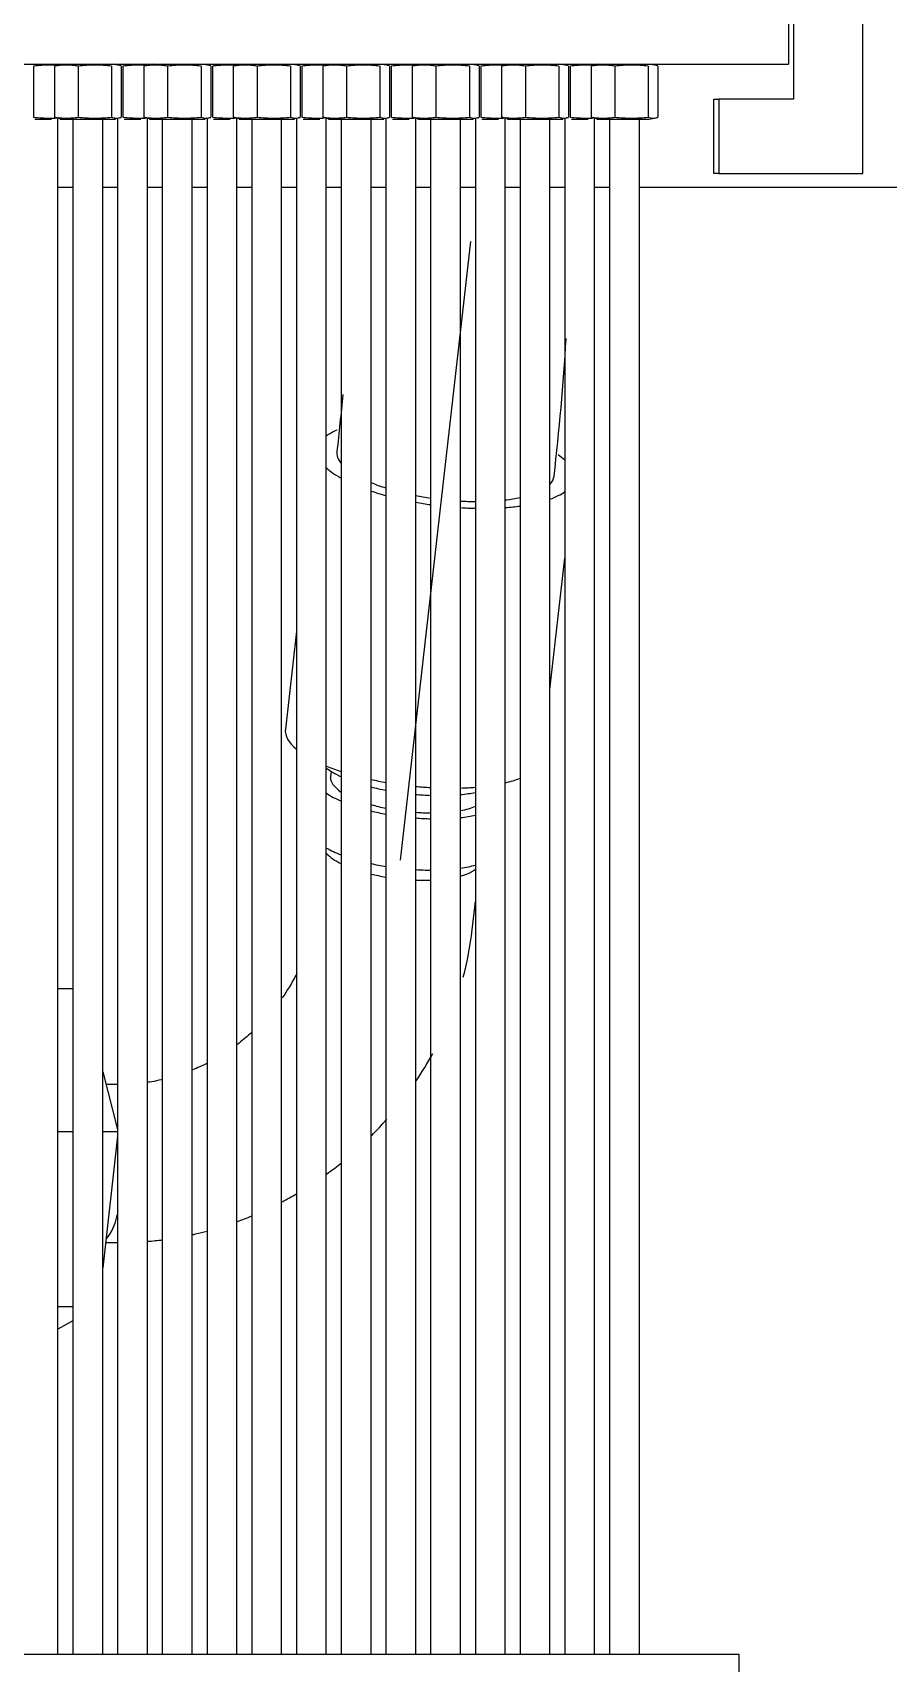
# Model space of a CAD drawing. Header units: millimetres. Extents: x 0 to 1189, y 0 to 841.
# Drawn here: x 1010.16 to 1021.64, y 662.76 to 684.64 of the extents above; entities that cross this region are included whole.
import ezdxf

# ---------------------------------------------------------------- set-up
doc = ezdxf.new("R2010")
doc.units = ezdxf.units.MM
doc.layers.add('2', color=7, linetype='CONTINUOUS', true_color=0xffffff)
doc.layers.add('205', color=7, linetype='CONTINUOUS', true_color=0xffffff)

msp = doc.modelspace()

# ---------------------------------------------------------------- linework, layer by layer
at = {"layer": '2', "color": 51, "linetype": 'Continuous'}
msp.add_line((1015.098, 673.536), (1016.039, 681.842), dxfattribs=at)
at = {"layer": '2', "color": 60, "linetype": 'Continuous'}
for p, q in [((1017.102, 675.827), (1017.302, 677.592)), ((1013.702, 676.611), (1013.553, 675.296)), ((1014.167, 674.731), (1014.158, 674.657)), ((1014.102, 673.631), (1014.108, 673.625)), ((1016.084, 673.402), (1016.102, 673.415)), ((1016.059, 672.603), (1016.102, 672.982)), ((1010.502, 671.816), (1010.702, 671.816)), ((1011.102, 670.699), (1011.302, 669.924)), ((1011.302, 670.528), (1011.146, 670.528)), ((1010.502, 669.896), (1010.702, 669.896)), ((1011.102, 669.896), (1011.302, 669.896)), ((1011.302, 669.833), (1011.102, 668.068)), ((1011.141, 668.408), (1011.302, 668.408)), ((1011.146, 668.451), (1011.158, 668.465)), ((1010.502, 667.547), (1010.702, 667.547)), ((1010.702, 667.355), (1010.502, 667.243))]:
    msp.add_line(p, q, dxfattribs=at)
for centre, major_axis, ratio, start_param, end_param in [((1015.701, 678.856), (-1.722, 0.195), 0.327419, 5.759686, 5.937579), ((1015.701, 678.856), (-1.722, 0.195), 0.327419, 3.557626, 3.681915), ((1015.701, 678.856), (-1.722, 0.195), 0.327419, 0.419862, 0.660979), ((1015.701, 678.856), (-1.722, 0.195), 0.327419, 0.989767, 1.126033), ((1015.701, 678.856), (-1.722, 0.195), 0.327419, 2.557126, 2.799618), ((1015.701, 678.856), (-1.722, 0.195), 0.327419, 1.374415, 1.492323), ((1015.701, 678.856), (-1.722, 0.195), 0.327419, 1.724801, 1.842807), ((1015.701, 678.856), (-1.722, 0.195), 0.327419, 2.091288, 2.227652), ((1015.275, 675.101), (-1.722, 0.195), 0.327419, 0.000067, 0.457758), ((1015.275, 675.101), (-1.722, 0.195), 0.327419, 0.859096, 1.007831), ((1015.247, 674.85), (-1.282, 0.145), 0.327419, 0.504882, 0.779771), ((1015.212, 674.537), (-1.053, 0.119), 0.327419, 0.000067, 0.567026), ((1015.275, 675.101), (-1.722, 0.195), 0.327419, 1.268878, 1.389632), ((1015.247, 674.85), (-1.282, 0.145), 0.327419, 1.169132, 1.335735), ((1015.275, 675.101), (-1.722, 0.195), 0.327419, 1.623386, 1.739724), ((1015.275, 675.101), (-1.722, 0.195), 0.327419, 1.979957, 2.108075), ((1015.275, 675.101), (-1.722, 0.195), 0.327419, 2.399851, 2.583045), ((1015.212, 674.537), (-1.282, 0.145), 0.327419, 0.562902, 0.819826), ((1015.212, 674.537), (-1.053, 0.119), 0.327419, 1.103453, 1.309915), ((1015.247, 674.85), (-1.282, 0.145), 0.327419, 1.650777, 1.808053), ((1015.247, 674.85), (-1.282, 0.145), 0.327419, 2.143909, 2.33751), ((1015.212, 674.537), (-1.053, 0.119), 0.327419, 2.322293, 2.614265), ((1015.212, 674.537), (-1.282, 0.145), 0.327419, 1.199468, 1.364303), ((1015.212, 674.537), (-1.053, 0.119), 0.327419, 1.693876, 1.887084), ((1015.212, 674.537), (-1.282, 0.145), 0.327419, 1.678463, 1.836328), ((1015.212, 674.537), (-1.282, 0.145), 0.327419, 2.176307, 2.375307), ((1015.134, 673.849), (-1.282, 0.145), 0.327419, 0.673742, 0.902685), ((1015.109, 673.633), (1.053, -0.119), 0.327419, 3.495481, 3.877479), ((1015.134, 673.849), (-1.282, 0.145), 0.327419, 1.264853, 1.426547), ((1015.134, 673.849), (-1.282, 0.145), 0.327419, 1.739625, 1.899257), ((1015.134, 673.849), (-1.282, 0.145), 0.327419, 2.250331, 2.463665), ((1015.109, 673.633), (1.053, -0.119), 0.327419, 5.60133, 5.929431), ((1015.109, 673.633), (1.053, -0.119), 0.327419, 4.353136, 4.551842), ((1015.109, 673.633), (1.053, -0.119), 0.327419, 4.93384, 5.131761), ((1011.052, 669.468), (0, 1.06), 0.309017, 3.472449, 4.012311)]:
    msp.add_ellipse(centre, major_axis=major_axis, ratio=ratio, start_param=start_param, end_param=end_param, dxfattribs=at)
at = {"layer": '2', "color": 27, "linetype": 'Continuous'}
for start_param, end_param in [(0.000269, 0.323853), (2.897701, 3.142156), (0.853408, 1.02816), (1.330833, 1.471124), (1.746111, 1.886403), (2.18937, 2.364416)]:
    msp.add_ellipse((1015.701, 678.856), major_axis=(-1.457, 0.165), ratio=0.327408, start_param=start_param, end_param=end_param, dxfattribs=at)
for points in [[(1017.158, 678.691), (1017.228, 679.305), (1017.282, 679.921), (1017.32, 680.539)], [(1014.322, 679.786), (1014.299, 679.53), (1014.273, 679.275), (1014.244, 679.021)]]:
    msp.add_open_spline(points, degree=3, dxfattribs=at)
at = {"layer": '2', "color": 60, "linetype": 'Continuous'}
for points in [[(1015.939, 671.968), (1015.994, 672.175), (1016.034, 672.387), (1016.059, 672.603)], [(1012.506, 670.814), (1012.44, 670.78), (1012.372, 670.749), (1012.304, 670.721)], [(1015.308, 670.576), (1015.387, 670.695), (1015.461, 670.817), (1015.529, 670.942)], [(1011.91, 670.595), (1011.844, 670.58), (1011.778, 670.567), (1011.711, 670.557)], [(1013.508, 668.953), (1013.574, 668.988), (1013.64, 669.025), (1013.705, 669.063)], [(1012.907, 668.687), (1012.973, 668.711), (1013.039, 668.737), (1013.104, 668.764)], [(1011.706, 668.423), (1011.773, 668.428), (1011.839, 668.435), (1011.906, 668.444)]]:
    msp.add_open_spline(points, degree=3, dxfattribs=at)
for points, knots in [([(1013.708, 672.023), (1013.703, 672.012), (1013.645, 671.898), (1013.578, 671.787), (1013.51, 671.69)], [0, 0, 0, 0, 0.095347, 1, 1, 1, 1]), ([(1013.104, 671.228), (1013.096, 671.221), (1013.033, 671.164), (1012.968, 671.111), (1012.909, 671.066)], [0, 0, 0, 0, 0.128501, 1, 1, 1, 1]), ([(1014.703, 669.836), (1014.705, 669.838), (1014.779, 669.912), (1014.85, 669.989), (1014.916, 670.064)], [0, 0, 0, 0, 0.039095, 1, 1, 1, 1]), ([(1014.105, 669.324), (1014.142, 669.351), (1014.21, 669.402), (1014.276, 669.454), (1014.306, 669.478)], [0, 0, 0, 0, 0.54299, 1, 1, 1, 1]), ([(1012.303, 668.512), (1012.317, 668.515), (1012.385, 668.53), (1012.452, 668.547), (1012.505, 668.561)], [0, 0, 0, 0, 0.214613, 1, 1, 1, 1])]:
    msp.add_open_spline(points, degree=3, knots=knots, dxfattribs=at)
at = {"layer": '205', "color": 252, "linetype": 'Continuous'}
for p, q in [((1021.302, 682.751), (1021.302, 687.418)), ((1020.369, 686.318), (1020.369, 683.751)), ((1020.302, 686.218), (1020.302, 684.218)), ((988.302, 684.218), (1020.302, 684.218)), ((1010.173, 684.195), (1010.173, 683.507)), ((1010.569, 684.218), (1010.454, 684.197)), ((1010.454, 684.195), (1010.454, 683.507)), ((1010.773, 684.195), (1010.773, 683.507)), ((1011.222, 684.195), (1011.222, 683.507)), ((1011.351, 684.197), (1011.235, 684.218)), ((1011.351, 684.195), (1011.351, 683.507)), ((1011.373, 684.195), (1011.373, 683.507)), ((1011.769, 684.218), (1011.654, 684.197)), ((1011.654, 684.195), (1011.654, 683.507)), ((1011.973, 684.195), (1011.973, 683.507)), ((1012.422, 684.195), (1012.422, 683.507)), ((1012.551, 684.197), (1012.435, 684.218)), ((1012.551, 684.195), (1012.551, 683.507)), ((1012.573, 684.195), (1012.573, 683.507)), ((1012.969, 684.218), (1012.854, 684.197)), ((1012.854, 684.195), (1012.854, 683.507)), ((1013.173, 684.195), (1013.173, 683.507)), ((1013.622, 684.195), (1013.622, 683.507)), ((1013.751, 684.197), (1013.635, 684.218)), ((1013.751, 684.195), (1013.751, 683.507)), ((1013.773, 684.195), (1013.773, 683.507)), ((1014.169, 684.218), (1014.054, 684.197)), ((1014.054, 684.195), (1014.054, 683.507)), ((1014.373, 684.195), (1014.373, 683.507)), ((1014.822, 684.195), (1014.822, 683.507)), ((1014.951, 684.197), (1014.835, 684.218)), ((1014.951, 684.195), (1014.951, 683.507)), ((1014.973, 684.195), (1014.973, 683.507)), ((1015.369, 684.218), (1015.254, 684.197)), ((1015.254, 684.195), (1015.254, 683.507)), ((1015.573, 684.195), (1015.573, 683.507)), ((1016.022, 684.195), (1016.022, 683.507)), ((1016.151, 684.197), (1016.035, 684.218)), ((1016.151, 684.195), (1016.151, 683.507)), ((1016.173, 684.195), (1016.173, 683.507)), ((1016.569, 684.218), (1016.454, 684.197)), ((1016.454, 684.195), (1016.454, 683.507)), ((1016.773, 684.195), (1016.773, 683.507)), ((1017.222, 684.195), (1017.222, 683.507)), ((1017.351, 684.197), (1017.235, 684.218)), ((1017.351, 684.195), (1017.351, 683.507)), ((1017.373, 684.195), (1017.373, 683.507)), ((1017.769, 684.218), (1017.654, 684.197)), ((1017.654, 684.195), (1017.654, 683.507)), ((1017.973, 684.195), (1017.973, 683.507)), ((1018.422, 684.195), (1018.422, 683.507)), ((1018.551, 684.197), (1018.435, 684.218)), ((1018.551, 684.195), (1018.551, 683.507)), ((1019.302, 682.751), (1019.302, 683.751)), ((1019.302, 683.751), (1019.369, 683.751)), ((1019.369, 683.751), (1019.369, 682.751)), ((1020.369, 683.751), (1019.369, 683.751)), ((1010.19, 683.484), (1010.414, 683.484)), ((1010.454, 683.504), (1010.569, 683.484)), ((1010.502, 662.884), (1010.502, 683.484)), ((1010.532, 683.484), (1010.569, 683.484)), ((1010.569, 683.484), (1010.578, 683.484)), ((1010.578, 683.484), (1011.235, 683.484)), ((1010.702, 683.484), (1010.702, 662.884)), ((1011.102, 662.884), (1011.102, 683.484)), ((1011.235, 683.484), (1011.351, 683.504)), ((1011.235, 683.484), (1011.274, 683.484)), ((1011.302, 683.484), (1011.302, 662.884)), ((1011.39, 683.484), (1011.614, 683.484)), ((1011.654, 683.504), (1011.769, 683.484)), ((1011.702, 662.884), (1011.702, 683.484)), ((1011.732, 683.484), (1011.769, 683.484)), ((1011.769, 683.484), (1011.778, 683.484)), ((1011.778, 683.484), (1012.435, 683.484)), ((1011.902, 683.484), (1011.902, 662.884)), ((1012.302, 662.884), (1012.302, 683.484)), ((1012.435, 683.484), (1012.551, 683.504)), ((1012.435, 683.484), (1012.474, 683.484)), ((1012.502, 683.484), (1012.502, 662.884)), ((1012.59, 683.484), (1012.814, 683.484)), ((1012.854, 683.504), (1012.969, 683.484)), ((1012.902, 662.884), (1012.902, 683.484)), ((1012.932, 683.484), (1012.969, 683.484)), ((1012.969, 683.484), (1012.978, 683.484)), ((1012.978, 683.484), (1013.635, 683.484)), ((1013.102, 683.484), (1013.102, 662.884)), ((1013.502, 662.884), (1013.502, 683.484)), ((1013.635, 683.484), (1013.751, 683.504)), ((1013.635, 683.484), (1013.674, 683.484)), ((1013.702, 683.484), (1013.702, 662.884)), ((1013.79, 683.484), (1014.014, 683.484)), ((1014.054, 683.504), (1014.169, 683.484)), ((1014.102, 662.884), (1014.102, 683.484)), ((1014.132, 683.484), (1014.169, 683.484)), ((1014.169, 683.484), (1014.178, 683.484)), ((1014.178, 683.484), (1014.835, 683.484)), ((1014.302, 683.484), (1014.302, 662.884)), ((1014.702, 662.884), (1014.702, 683.484)), ((1014.835, 683.484), (1014.951, 683.504)), ((1014.835, 683.484), (1014.874, 683.484)), ((1014.902, 683.484), (1014.902, 662.884)), ((1014.99, 683.484), (1015.214, 683.484)), ((1015.254, 683.504), (1015.369, 683.484)), ((1015.302, 662.884), (1015.302, 683.484)), ((1015.332, 683.484), (1015.369, 683.484)), ((1015.369, 683.484), (1015.378, 683.484)), ((1015.378, 683.484), (1016.035, 683.484)), ((1015.502, 683.484), (1015.502, 662.884)), ((1015.902, 662.884), (1015.902, 683.484)), ((1016.035, 683.484), (1016.151, 683.504)), ((1016.035, 683.484), (1016.074, 683.484)), ((1016.102, 683.484), (1016.102, 662.884)), ((1016.19, 683.484), (1016.414, 683.484)), ((1016.454, 683.504), (1016.569, 683.484)), ((1016.502, 662.884), (1016.502, 683.484)), ((1016.532, 683.484), (1016.569, 683.484)), ((1016.569, 683.484), (1016.578, 683.484)), ((1016.578, 683.484), (1017.235, 683.484)), ((1016.702, 683.484), (1016.702, 662.884)), ((1017.102, 662.884), (1017.102, 683.484)), ((1017.235, 683.484), (1017.351, 683.504)), ((1017.235, 683.484), (1017.274, 683.484)), ((1017.302, 683.484), (1017.302, 662.884)), ((1017.39, 683.484), (1017.614, 683.484)), ((1017.654, 683.504), (1017.769, 683.484)), ((1017.702, 662.884), (1017.702, 683.484)), ((1017.732, 683.484), (1017.769, 683.484)), ((1017.769, 683.484), (1017.778, 683.484)), ((1017.778, 683.484), (1018.435, 683.484)), ((1017.902, 683.484), (1017.902, 662.884)), ((1018.302, 662.884), (1018.302, 683.484)), ((1018.435, 683.484), (1018.551, 683.504)), ((1010.502, 682.568), (1010.702, 682.568)), ((1011.102, 682.568), (1011.302, 682.568)), ((1011.702, 682.568), (1011.902, 682.568)), ((1012.302, 682.568), (1012.503, 682.568)), ((1012.903, 682.568), (1013.102, 682.568)), ((1013.502, 682.568), (1013.703, 682.568)), ((1014.102, 682.568), (1014.302, 682.568)), ((1014.702, 682.568), (1014.902, 682.568)), ((1015.302, 682.568), (1015.502, 682.568)), ((1015.902, 682.568), (1016.102, 682.568)), ((1016.502, 682.568), (1016.703, 682.568)), ((1017.103, 682.568), (1017.302, 682.568)), ((1017.702, 682.568), (1017.903, 682.568)), ((1018.302, 682.568), (1038.635, 682.568)), ((1019.369, 682.751), (1019.302, 682.751)), ((1019.369, 682.751), (1021.302, 682.751)), ((988.969, 662.884), (1019.635, 662.884)), ((1019.635, 662.884), (1019.635, 661.551))]:
    msp.add_line(p, q, dxfattribs=at)
for points, knots in [([(1010.47, 684.205), (1010.446, 684.205), (1010.422, 684.206), (1010.36, 684.206), (1010.323, 684.205), (1010.248, 684.201), (1010.211, 684.198), (1010.173, 684.195)], [0, 0, 0, 0, 0.243445, 0.243445, 0.621722, 0.621722, 1, 1, 1, 1]), ([(1010.773, 684.195), (1010.747, 684.198), (1010.72, 684.201), (1010.667, 684.205), (1010.614, 684.207), (1010.56, 684.205), (1010.507, 684.201), (1010.48, 684.198), (1010.454, 684.195)], [0, 0, 0, 0, 0.25, 0.25, 0.5, 0.75, 0.75, 1, 1, 1, 1]), ([(1011.222, 684.195), (1011.185, 684.198), (1011.147, 684.201), (1011.072, 684.205), (1011.035, 684.206), (1010.96, 684.206), (1010.923, 684.205), (1010.848, 684.201), (1010.811, 684.198), (1010.773, 684.195)], [0, 0, 0, 0, 0.25, 0.25, 0.5, 0.5, 0.75, 0.75, 1, 1, 1, 1]), ([(1011.67, 684.205), (1011.646, 684.205), (1011.622, 684.206), (1011.56, 684.206), (1011.523, 684.205), (1011.448, 684.201), (1011.411, 684.198), (1011.373, 684.195)], [0, 0, 0, 0, 0.243445, 0.243445, 0.621722, 0.621722, 1, 1, 1, 1]), ([(1011.973, 684.195), (1011.947, 684.198), (1011.92, 684.201), (1011.867, 684.205), (1011.814, 684.207), (1011.76, 684.205), (1011.707, 684.201), (1011.68, 684.198), (1011.654, 684.195)], [0, 0, 0, 0, 0.25, 0.25, 0.5, 0.75, 0.75, 1, 1, 1, 1]), ([(1012.422, 684.195), (1012.385, 684.198), (1012.347, 684.201), (1012.272, 684.205), (1012.235, 684.206), (1012.16, 684.206), (1012.123, 684.205), (1012.048, 684.201), (1012.011, 684.198), (1011.973, 684.195)], [0, 0, 0, 0, 0.25, 0.25, 0.5, 0.5, 0.75, 0.75, 1, 1, 1, 1]), ([(1012.87, 684.205), (1012.846, 684.205), (1012.822, 684.206), (1012.76, 684.206), (1012.723, 684.205), (1012.648, 684.201), (1012.611, 684.198), (1012.573, 684.195)], [0, 0, 0, 0, 0.243445, 0.243445, 0.621722, 0.621722, 1, 1, 1, 1]), ([(1013.173, 684.195), (1013.147, 684.198), (1013.12, 684.201), (1013.067, 684.205), (1013.014, 684.207), (1012.96, 684.205), (1012.907, 684.201), (1012.88, 684.198), (1012.854, 684.195)], [0, 0, 0, 0, 0.25, 0.25, 0.5, 0.75, 0.75, 1, 1, 1, 1]), ([(1013.622, 684.195), (1013.585, 684.198), (1013.547, 684.201), (1013.472, 684.205), (1013.435, 684.206), (1013.36, 684.206), (1013.323, 684.205), (1013.248, 684.201), (1013.211, 684.198), (1013.173, 684.195)], [0, 0, 0, 0, 0.25, 0.25, 0.5, 0.5, 0.75, 0.75, 1, 1, 1, 1]), ([(1014.059, 684.205), (1014.039, 684.205), (1014.018, 684.206), (1013.96, 684.206), (1013.923, 684.205), (1013.848, 684.201), (1013.811, 684.198), (1013.773, 684.195)], [0, 0, 0, 0, 0.215532, 0.215532, 0.607766, 0.607766, 1, 1, 1, 1]), ([(1014.373, 684.195), (1014.347, 684.198), (1014.32, 684.201), (1014.267, 684.205), (1014.214, 684.207), (1014.16, 684.205), (1014.107, 684.201), (1014.08, 684.198), (1014.054, 684.195)], [0, 0, 0, 0, 0.25, 0.25, 0.5, 0.75, 0.75, 1, 1, 1, 1]), ([(1014.822, 684.195), (1014.785, 684.198), (1014.747, 684.201), (1014.672, 684.205), (1014.635, 684.206), (1014.56, 684.206), (1014.523, 684.205), (1014.448, 684.201), (1014.411, 684.198), (1014.373, 684.195)], [0, 0, 0, 0, 0.25, 0.25, 0.5, 0.5, 0.75, 0.75, 1, 1, 1, 1]), ([(1015.27, 684.205), (1015.246, 684.205), (1015.222, 684.206), (1015.16, 684.206), (1015.123, 684.205), (1015.048, 684.201), (1015.011, 684.198), (1014.973, 684.195)], [0, 0, 0, 0, 0.243445, 0.243445, 0.621722, 0.621722, 1, 1, 1, 1]), ([(1015.573, 684.195), (1015.547, 684.198), (1015.52, 684.201), (1015.467, 684.205), (1015.414, 684.207), (1015.36, 684.205), (1015.307, 684.201), (1015.28, 684.198), (1015.254, 684.195)], [0, 0, 0, 0, 0.25, 0.25, 0.5, 0.75, 0.75, 1, 1, 1, 1]), ([(1016.022, 684.195), (1015.985, 684.198), (1015.947, 684.201), (1015.872, 684.205), (1015.835, 684.206), (1015.76, 684.206), (1015.723, 684.205), (1015.648, 684.201), (1015.611, 684.198), (1015.573, 684.195)], [0, 0, 0, 0, 0.25, 0.25, 0.5, 0.5, 0.75, 0.75, 1, 1, 1, 1]), ([(1016.47, 684.205), (1016.446, 684.205), (1016.422, 684.206), (1016.36, 684.206), (1016.323, 684.205), (1016.248, 684.201), (1016.211, 684.198), (1016.173, 684.195)], [0, 0, 0, 0, 0.243445, 0.243445, 0.621722, 0.621722, 1, 1, 1, 1]), ([(1016.773, 684.195), (1016.747, 684.198), (1016.72, 684.201), (1016.667, 684.205), (1016.614, 684.207), (1016.56, 684.205), (1016.507, 684.201), (1016.48, 684.198), (1016.454, 684.195)], [0, 0, 0, 0, 0.25, 0.25, 0.5, 0.75, 0.75, 1, 1, 1, 1]), ([(1017.222, 684.195), (1017.185, 684.198), (1017.147, 684.201), (1017.072, 684.205), (1017.035, 684.206), (1016.96, 684.206), (1016.923, 684.205), (1016.848, 684.201), (1016.811, 684.198), (1016.773, 684.195)], [0, 0, 0, 0, 0.25, 0.25, 0.5, 0.5, 0.75, 0.75, 1, 1, 1, 1]), ([(1017.67, 684.205), (1017.646, 684.205), (1017.622, 684.206), (1017.56, 684.206), (1017.523, 684.205), (1017.448, 684.201), (1017.411, 684.198), (1017.373, 684.195)], [0, 0, 0, 0, 0.243445, 0.243445, 0.621722, 0.621722, 1, 1, 1, 1]), ([(1017.973, 684.195), (1017.947, 684.198), (1017.92, 684.201), (1017.867, 684.205), (1017.814, 684.207), (1017.76, 684.205), (1017.707, 684.201), (1017.68, 684.198), (1017.654, 684.195)], [0, 0, 0, 0, 0.25, 0.25, 0.5, 0.75, 0.75, 1, 1, 1, 1]), ([(1018.422, 684.195), (1018.385, 684.198), (1018.347, 684.201), (1018.272, 684.205), (1018.235, 684.206), (1018.16, 684.206), (1018.123, 684.205), (1018.048, 684.201), (1018.011, 684.198), (1017.973, 684.195)], [0, 0, 0, 0, 0.25, 0.25, 0.5, 0.5, 0.75, 0.75, 1, 1, 1, 1]), ([(1010.173, 683.507), (1010.211, 683.503), (1010.248, 683.501), (1010.323, 683.497), (1010.36, 683.496), (1010.422, 683.496), (1010.446, 683.496), (1010.47, 683.497)], [0, 0, 0, 0, 0.378278, 0.378278, 0.756555, 0.756555, 1, 1, 1, 1]), ([(1010.454, 683.507), (1010.48, 683.503), (1010.507, 683.501), (1010.56, 683.497), (1010.614, 683.495), (1010.667, 683.497), (1010.72, 683.501), (1010.747, 683.503), (1010.773, 683.507)], [0, 0, 0, 0, 0.25, 0.25, 0.5, 0.75, 0.75, 1, 1, 1, 1]), ([(1010.773, 683.507), (1010.811, 683.503), (1010.848, 683.501), (1010.923, 683.497), (1010.96, 683.496), (1011.035, 683.496), (1011.072, 683.497), (1011.147, 683.501), (1011.185, 683.503), (1011.222, 683.507)], [0, 0, 0, 0, 0.25, 0.25, 0.5, 0.5, 0.75, 0.75, 1, 1, 1, 1]), ([(1011.222, 683.507), (1011.233, 683.503), (1011.243, 683.501), (1011.265, 683.497), (1011.286, 683.495), (1011.308, 683.497), (1011.329, 683.501), (1011.34, 683.503), (1011.351, 683.507)], [0, 0, 0, 0, 0.25, 0.25, 0.5, 0.75, 0.75, 1, 1, 1, 1]), ([(1011.373, 683.507), (1011.411, 683.503), (1011.448, 683.501), (1011.523, 683.497), (1011.56, 683.496), (1011.622, 683.496), (1011.646, 683.496), (1011.67, 683.497)], [0, 0, 0, 0, 0.378278, 0.378278, 0.756555, 0.756555, 1, 1, 1, 1]), ([(1011.654, 683.507), (1011.68, 683.503), (1011.707, 683.501), (1011.76, 683.497), (1011.814, 683.495), (1011.867, 683.497), (1011.92, 683.501), (1011.947, 683.503), (1011.973, 683.507)], [0, 0, 0, 0, 0.25, 0.25, 0.5, 0.75, 0.75, 1, 1, 1, 1]), ([(1011.973, 683.507), (1012.011, 683.503), (1012.048, 683.501), (1012.123, 683.497), (1012.16, 683.496), (1012.235, 683.496), (1012.272, 683.497), (1012.347, 683.501), (1012.385, 683.503), (1012.422, 683.507)], [0, 0, 0, 0, 0.25, 0.25, 0.5, 0.5, 0.75, 0.75, 1, 1, 1, 1]), ([(1012.422, 683.507), (1012.433, 683.503), (1012.443, 683.501), (1012.465, 683.497), (1012.486, 683.495), (1012.508, 683.497), (1012.529, 683.501), (1012.54, 683.503), (1012.551, 683.507)], [0, 0, 0, 0, 0.25, 0.25, 0.5, 0.75, 0.75, 1, 1, 1, 1]), ([(1012.573, 683.507), (1012.611, 683.503), (1012.648, 683.501), (1012.723, 683.497), (1012.76, 683.496), (1012.822, 683.496), (1012.846, 683.496), (1012.87, 683.497)], [0, 0, 0, 0, 0.378278, 0.378278, 0.756555, 0.756555, 1, 1, 1, 1]), ([(1012.854, 683.507), (1012.88, 683.503), (1012.907, 683.501), (1012.96, 683.497), (1013.014, 683.495), (1013.067, 683.497), (1013.12, 683.501), (1013.147, 683.503), (1013.173, 683.507)], [0, 0, 0, 0, 0.25, 0.25, 0.5, 0.75, 0.75, 1, 1, 1, 1]), ([(1013.173, 683.507), (1013.211, 683.503), (1013.248, 683.501), (1013.323, 683.497), (1013.36, 683.496), (1013.435, 683.496), (1013.472, 683.497), (1013.547, 683.501), (1013.585, 683.503), (1013.622, 683.507)], [0, 0, 0, 0, 0.25, 0.25, 0.5, 0.5, 0.75, 0.75, 1, 1, 1, 1]), ([(1013.622, 683.507), (1013.633, 683.503), (1013.643, 683.501), (1013.665, 683.497), (1013.686, 683.495), (1013.708, 683.497), (1013.729, 683.501), (1013.74, 683.503), (1013.751, 683.507)], [0, 0, 0, 0, 0.25, 0.25, 0.5, 0.75, 0.75, 1, 1, 1, 1]), ([(1013.773, 683.507), (1013.811, 683.503), (1013.848, 683.501), (1013.923, 683.497), (1013.96, 683.496), (1014.018, 683.496), (1014.039, 683.496), (1014.059, 683.497)], [0, 0, 0, 0, 0.392272, 0.392272, 0.784545, 0.784545, 1, 1, 1, 1]), ([(1014.054, 683.507), (1014.08, 683.503), (1014.107, 683.501), (1014.16, 683.497), (1014.214, 683.495), (1014.267, 683.497), (1014.32, 683.501), (1014.347, 683.503), (1014.373, 683.507)], [0, 0, 0, 0, 0.25, 0.25, 0.5, 0.75, 0.75, 1, 1, 1, 1]), ([(1014.373, 683.507), (1014.411, 683.503), (1014.448, 683.501), (1014.523, 683.497), (1014.56, 683.496), (1014.635, 683.496), (1014.672, 683.497), (1014.747, 683.501), (1014.785, 683.503), (1014.822, 683.507)], [0, 0, 0, 0, 0.25, 0.25, 0.5, 0.5, 0.75, 0.75, 1, 1, 1, 1]), ([(1014.822, 683.507), (1014.833, 683.503), (1014.843, 683.501), (1014.865, 683.497), (1014.886, 683.495), (1014.908, 683.497), (1014.929, 683.501), (1014.94, 683.503), (1014.951, 683.507)], [0, 0, 0, 0, 0.25, 0.25, 0.5, 0.75, 0.75, 1, 1, 1, 1]), ([(1014.973, 683.507), (1015.011, 683.503), (1015.048, 683.501), (1015.123, 683.497), (1015.16, 683.496), (1015.222, 683.496), (1015.246, 683.496), (1015.27, 683.497)], [0, 0, 0, 0, 0.378278, 0.378278, 0.756555, 0.756555, 1, 1, 1, 1]), ([(1015.254, 683.507), (1015.28, 683.503), (1015.307, 683.501), (1015.36, 683.497), (1015.414, 683.495), (1015.467, 683.497), (1015.52, 683.501), (1015.547, 683.503), (1015.573, 683.507)], [0, 0, 0, 0, 0.25, 0.25, 0.5, 0.75, 0.75, 1, 1, 1, 1]), ([(1015.573, 683.507), (1015.611, 683.503), (1015.648, 683.501), (1015.723, 683.497), (1015.76, 683.496), (1015.835, 683.496), (1015.872, 683.497), (1015.947, 683.501), (1015.985, 683.503), (1016.022, 683.507)], [0, 0, 0, 0, 0.25, 0.25, 0.5, 0.5, 0.75, 0.75, 1, 1, 1, 1]), ([(1016.022, 683.507), (1016.033, 683.503), (1016.043, 683.501), (1016.065, 683.497), (1016.086, 683.495), (1016.108, 683.497), (1016.129, 683.501), (1016.14, 683.503), (1016.151, 683.507)], [0, 0, 0, 0, 0.25, 0.25, 0.5, 0.75, 0.75, 1, 1, 1, 1]), ([(1016.173, 683.507), (1016.211, 683.503), (1016.248, 683.501), (1016.323, 683.497), (1016.36, 683.496), (1016.422, 683.496), (1016.446, 683.496), (1016.47, 683.497)], [0, 0, 0, 0, 0.378278, 0.378278, 0.756555, 0.756555, 1, 1, 1, 1]), ([(1016.454, 683.507), (1016.48, 683.503), (1016.507, 683.501), (1016.56, 683.497), (1016.614, 683.495), (1016.667, 683.497), (1016.72, 683.501), (1016.747, 683.503), (1016.773, 683.507)], [0, 0, 0, 0, 0.25, 0.25, 0.5, 0.75, 0.75, 1, 1, 1, 1]), ([(1016.773, 683.507), (1016.811, 683.503), (1016.848, 683.501), (1016.923, 683.497), (1016.96, 683.496), (1017.035, 683.496), (1017.072, 683.497), (1017.147, 683.501), (1017.185, 683.503), (1017.222, 683.507)], [0, 0, 0, 0, 0.25, 0.25, 0.5, 0.5, 0.75, 0.75, 1, 1, 1, 1]), ([(1017.222, 683.507), (1017.233, 683.503), (1017.243, 683.501), (1017.265, 683.497), (1017.286, 683.495), (1017.308, 683.497), (1017.329, 683.501), (1017.34, 683.503), (1017.351, 683.507)], [0, 0, 0, 0, 0.25, 0.25, 0.5, 0.75, 0.75, 1, 1, 1, 1]), ([(1017.373, 683.507), (1017.411, 683.503), (1017.448, 683.501), (1017.523, 683.497), (1017.56, 683.496), (1017.622, 683.496), (1017.646, 683.496), (1017.67, 683.497)], [0, 0, 0, 0, 0.378278, 0.378278, 0.756555, 0.756555, 1, 1, 1, 1]), ([(1017.654, 683.507), (1017.68, 683.503), (1017.707, 683.501), (1017.76, 683.497), (1017.814, 683.495), (1017.867, 683.497), (1017.92, 683.501), (1017.947, 683.503), (1017.973, 683.507)], [0, 0, 0, 0, 0.25, 0.25, 0.5, 0.75, 0.75, 1, 1, 1, 1]), ([(1017.973, 683.507), (1018.011, 683.503), (1018.048, 683.501), (1018.123, 683.497), (1018.16, 683.496), (1018.235, 683.496), (1018.272, 683.497), (1018.347, 683.501), (1018.385, 683.503), (1018.422, 683.507)], [0, 0, 0, 0, 0.25, 0.25, 0.5, 0.5, 0.75, 0.75, 1, 1, 1, 1]), ([(1018.422, 683.507), (1018.433, 683.503), (1018.443, 683.501), (1018.465, 683.497), (1018.486, 683.495), (1018.508, 683.497), (1018.529, 683.501), (1018.54, 683.503), (1018.551, 683.507)], [0, 0, 0, 0, 0.25, 0.25, 0.5, 0.75, 0.75, 1, 1, 1, 1])]:
    msp.add_open_spline(points, degree=3, knots=knots, dxfattribs=at)
for points in [[(1010.485, 683.499), (1010.475, 683.501), (1010.464, 683.504), (1010.454, 683.507)], [(1011.685, 683.499), (1011.675, 683.501), (1011.664, 683.504), (1011.654, 683.507)], [(1012.885, 683.499), (1012.875, 683.501), (1012.864, 683.504), (1012.854, 683.507)], [(1014.085, 683.499), (1014.075, 683.501), (1014.064, 683.504), (1014.054, 683.507)], [(1015.285, 683.499), (1015.275, 683.501), (1015.264, 683.504), (1015.254, 683.507)], [(1016.485, 683.499), (1016.475, 683.501), (1016.464, 683.504), (1016.454, 683.507)], [(1017.685, 683.499), (1017.675, 683.501), (1017.664, 683.504), (1017.654, 683.507)]]:
    msp.add_open_spline(points, degree=3, dxfattribs=at)

doc.saveas('drawing.dxf')
